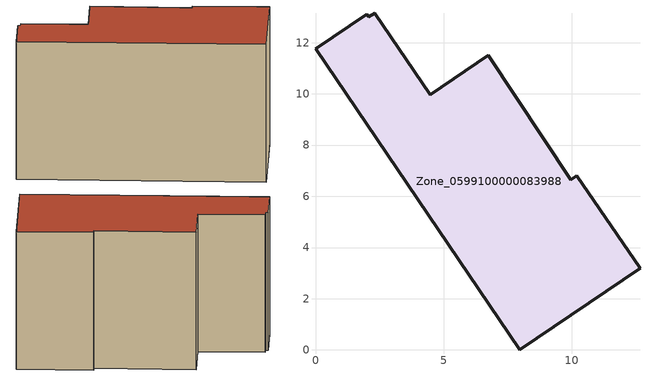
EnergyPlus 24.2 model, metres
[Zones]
Zone_0599100000083988
 floor ground (C_G): 0,11.76 2,13.12 2.07,13.01 2.32,13.16 4.49,9.97 6.75,11.5 9.97,6.65 10.2,6.81 12.67,3.19 7.97,0 z0
 wall outside (C_F): 7.97,0 12.67,3.19 10.2,6.81 9.97,6.65 6.75,11.5 4.49,9.97 2.32,13.16 2.07,13.01 2,13.12 0,11.76 7.97,0 z0:8.43
 roof outside (C_R): 2,13.12 0,11.76 7.97,0 12.67,3.19 10.2,6.81 9.97,6.65 6.75,11.5 4.49,9.97 2.32,13.16 2.07,13.01 z8.43
[BUILDING]
Pand.0599100000083988: North Axis=0; Terrain=City; Loads Convergence Tolerance Value=0.04; Temperature Convergence Tolerance Value=0.4; Solar Distribution=FullExterior; Maximum Number of Warmup Days=25; Minimum Number of Warmup Days=1
[Site:Location]
Rotterdam.The.Hague.AP_ZH_NLD Design_Conditions: Latitude=51.96; Longitude=4.45; Time Zone=1; Elevation=-4.5
[SITE:GROUNDTEMPERATURE:BUILDINGSURFACE]
18, 18, 18, 18, 18, 18, 18, 18, 18, 18, 18, 18
[MATERIAL] Thermal Absorptance=0.9; Solar Absorptance=0.7; Visible Absorptance=0.7
Name | Roughness | Thickness | Conductivity | Density | Specific Heat
G.TI.1975-1991 | MediumSmooth | 0.15 | 0.288461 | 540 | 1210
F.TI.1975-1991 | Rough | 0.3 | 0.230769 | 1920 | 840
R.TI.1975-1991 | MediumRough | 0.2 | 0.153846 | 1500 | 1000
[CONSTRUCTION]
C_G: G.TI.1975-1991
C_F: F.TI.1975-1991
C_R: R.TI.1975-1991
[ZONE]
Zone_0599100000083988: Type=1; Multiplier=1; Ceiling Height=Autocalculate; Volume=Autocalculate; Floor Area=autocalculate; Part of Total Floor Area=Yes
[ZONEINFILTRATION:DESIGNFLOWRATE]
Infil_Zone_0599100000083988: Zone or ZoneList or Space or SpaceList=Zone_0599100000083988; Schedule=AlwaysOn; Design Flow Rate Calculation Method=Flow/Area; Flow Rate per Floor Area=0.003; Constant Term Coefficient=1; Temperature Term Coefficient=0; Velocity Term Coefficient=0; Velocity Squared Term Coefficient=0
[HVACTEMPLATE:ZONE:IDEALLOADSAIRSYSTEM]
Zone_0599100000083988: Maximum Heating Supply Air Temperature=50; Minimum Cooling Supply Air Temperature=13; Maximum Heating Supply Air Humidity Ratio=0.0156; Minimum Cooling Supply Air Humidity Ratio=0.0077; Heating Limit=NoLimit; Cooling Limit=NoLimit; Dehumidification Control Type=ConstantSensibleHeatRatio; Cooling Sensible Heat Ratio=0.7; Dehumidification Setpoint=60; Humidification Control Type=None; Humidification Setpoint=30; Outdoor Air Method=None; Outdoor Air Flow Rate per Person=0.00944; Outdoor Air Flow Rate per Zone Floor Area=0; Outdoor Air Flow Rate per Zone=0; Demand Controlled Ventilation Type=None; Outdoor Air Economizer Type=NoEconomizer; Heat Recovery Type=None; Sensible Heat Recovery Effectiveness=0.7; Latent Heat Recovery Effectiveness=0.65
[ZONECONTROL:THERMOSTAT]
ThermostatControl_Zone_0599100000083988: Zone or ZoneList=Zone_0599100000083988; Control Type Schedule=DualSetpointControlType; Control 1=Thermostat_Zone_0599100000083988; Temperature Difference Between Cutout And Setpoint=0
[THERMOSTATSETPOINT:DUALSETPOINT]
Thermostat_Zone_0599100000083988: Heating Setpoint Temperature Schedule=HeatingSetpoint_Zone_0599100000083988; Cooling Setpoint Temperature Schedule=CoolingSetpoint_Zone_0599100000083988
[SCHEDULE:COMPACT]
HeatingSetpoint_Zone_0599100000083988: Through: 12/31, For: AllDays, Until: 24:00, 21
CoolingSetpoint_Zone_0599100000083988: Through: 12/31, For: AllDays, Until: 24:00, 24
DualSetpointControlType: Through: 12/31, For: AllDays, Until: 24:00, 4
AlwaysOn: Through: 12/31, For: AllDays, Until: 24:00, 1
